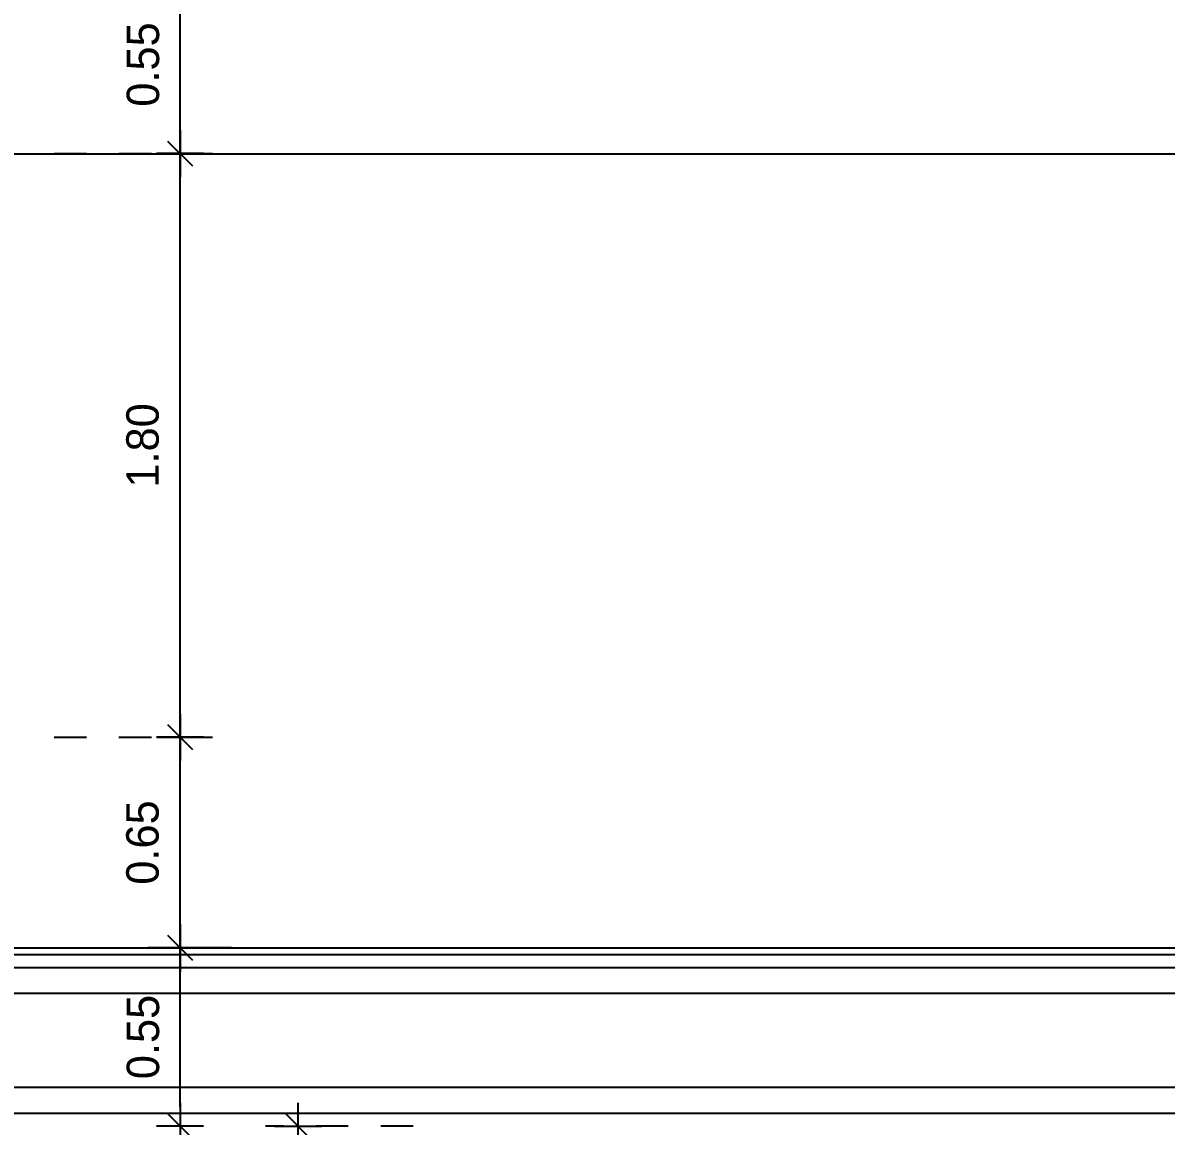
# Model space of a CAD drawing. Extents: x 185 to 567, y -69 to 170.
# Drawn here: x 244.546 to 248.071, y -42.636 to -39.232 of the extents above; entities that cross this region are included whole.
import ezdxf

# ---------------------------------------------------------------- set-up
doc = ezdxf.new("R2010")
doc.units = 0
doc.header["$LTSCALE"] = 0.25
doc.header["$MEASUREMENT"] = 0
doc.header["$PDMODE"] = 35
doc.header["$PDSIZE"] = -1
doc.linetypes.add('DOT2', pattern=[0.125, 0, -0.125])
doc.layers.get('0').update_dxf_attribs({"linetype": 'CONTINUOUS'})
doc.layers.get('Defpoints').update_dxf_attribs({"linetype": 'CONTINUOUS'})
for name, color, linetype in [('A-ELV 6', 71, 'CONTINUOUS'), ('A-GRC', 8, 'CONTINUOUS'), ('A-groves', 8, 'CONTINUOUS'), ('A-IDM', 221, 'CONTINUOUS')]:
    doc.layers.add(name, color=color, linetype=linetype)
doc.styles.add('XARAB', font='xarab.shx')
doc.dimstyles.new('DIM50', dxfattribs={"dimtxt": 0.1, "dimasz": 0.06, "dimexe": 0.1, "dimexo": 0, "dimgap": 0.05, "dimtad": 1, "dimzin": 3, "dimdsep": 46, "dimtxsty": 'XARAB', "dimblk": 'DTICK', "dimcen": 0.09, "dimclrd": 256, "dimclre": 5, "dimclrt": 3, "dimadec": 0, "dimazin": 3, "dimtfac": 1, "dimtix": 1, "dimtmove": 2, "dimatfit": 0, "dimldrblk": 'DTICK', "dimfxl": 0.15, "dimtolj": 1, "dimtzin": 3, "dimlwd": -3, "dimlwe": -3, "dimarcsym": 0})

# ---------------------------------------------------------------- blocks, each defined once
blk = doc.blocks.new('DTICK')
for p, q in [((0, 1.207), (0, -1.207)), ((-1.207, 0), (1.207, 0))]:
    blk.add_line(p, q)
at = {"color": 3}
blk.add_line((-0.629, -0.629), (0.629, 0.629), dxfattribs=at)
blk = doc.blocks.new('*D1832')
at = {"layer": 'A-IDM', "color": 5, "linetype": 'DOT2', "lineweight": -3, "transparency": 16777216}
for p, q in [((245.1896, -42.0856), (244.9313, -42.0856)), ((245.0829, -42.6356), (244.9313, -42.6356))]:
    blk.add_line(p, q, dxfattribs=at)
at = {"layer": 'A-IDM', "lineweight": -3, "transparency": 16777216}
blk.add_line((245.0313, -42.5756), (245.0313, -42.1456), dxfattribs=at)
at = {"layer": 'Defpoints', "color": 0, "transparency": 16777216}
for p in [(245.0313, -42.0856), (245.1896, -42.0856, 0), (245.0829, -42.6356, 0)]:
    blk.add_point(p, dxfattribs=at)
at = {"layer": 'A-IDM', "lineweight": -3, "transparency": 16777216, "xscale": 0.06, "yscale": 0.06, "zscale": 0.06}
for p, rotation in [((245.0313, -42.0856), 90), ((245.0313, -42.6356), 270)]:
    blk.add_blockref('DTICK', p, dxfattribs=dict(at, rotation=rotation))
at = {"layer": 'A-IDM', "color": 3, "transparency": 16777216, "insert": (244.9172, -42.3606), "char_height": 0.1, "attachment_point": 5, "rotation": 90, "style": 'XARAB'}
blk.add_mtext('\\A1;0.55', dxfattribs=at)
blk = doc.blocks.new('*D1833')
at = {"layer": 'A-IDM', "color": 5, "linetype": 'DOT2', "lineweight": -3, "transparency": 16777216}
for p, q in [((244.6425, -41.4356), (245.1313, -41.4356)), ((245.1896, -42.0856), (244.9313, -42.0856))]:
    blk.add_line(p, q, dxfattribs=at)
at = {"layer": 'A-IDM', "lineweight": -3, "transparency": 16777216}
blk.add_line((245.0313, -42.0256), (245.0313, -41.4956), dxfattribs=at)
at = {"layer": 'Defpoints', "color": 0, "transparency": 16777216}
for p in [(244.6425, -41.4356, 0), (245.0313, -41.4356), (245.1896, -42.0856, 0)]:
    blk.add_point(p, dxfattribs=at)
at = {"layer": 'A-IDM', "lineweight": -3, "transparency": 16777216, "xscale": 0.06, "yscale": 0.06, "zscale": 0.06}
for p, rotation in [((245.0313, -41.4356), 90), ((245.0313, -42.0856), 270)]:
    blk.add_blockref('DTICK', p, dxfattribs=dict(at, rotation=rotation))
at = {"layer": 'A-IDM', "color": 3, "transparency": 16777216, "insert": (244.9157, -41.7606), "char_height": 0.1, "attachment_point": 5, "rotation": 90, "style": 'XARAB'}
blk.add_mtext('\\A1;0.65', dxfattribs=at)
blk = doc.blocks.new('*D1834')
at = {"layer": 'A-IDM', "color": 5, "linetype": 'DOT2', "lineweight": -3, "transparency": 16777216}
for p, q in [((244.7633, -39.6357), (245.1313, -39.6357)), ((244.6425, -41.4356), (245.1313, -41.4356))]:
    blk.add_line(p, q, dxfattribs=at)
at = {"layer": 'A-IDM', "lineweight": -3, "transparency": 16777216}
blk.add_line((245.0313, -41.3756), (245.0313, -39.6957), dxfattribs=at)
at = {"layer": 'Defpoints', "color": 0, "transparency": 16777216}
for p in [(244.7633, -39.6357, 0), (245.0313, -39.6357), (244.6425, -41.4356, 0)]:
    blk.add_point(p, dxfattribs=at)
at = {"layer": 'A-IDM', "lineweight": -3, "transparency": 16777216, "xscale": 0.06, "yscale": 0.06, "zscale": 0.06}
for p, rotation in [((245.0313, -39.6357), 90), ((245.0313, -41.4356), 270)]:
    blk.add_blockref('DTICK', p, dxfattribs=dict(at, rotation=rotation))
at = {"layer": 'A-IDM', "color": 3, "transparency": 16777216, "insert": (244.9159, -40.5356), "char_height": 0.1, "attachment_point": 5, "rotation": 90, "style": 'XARAB'}
blk.add_mtext('\\A1;1.80', dxfattribs=at)
blk = doc.blocks.new('*D1835')
at = {"layer": 'A-IDM', "color": 5, "linetype": 'DOT2', "lineweight": -3, "transparency": 16777216}
for p, q in [((244.6425, -39.0856), (245.1313, -39.0856)), ((244.6425, -39.6356), (245.1313, -39.6356))]:
    blk.add_line(p, q, dxfattribs=at)
at = {"layer": 'A-IDM', "lineweight": -3, "transparency": 16777216}
blk.add_line((245.0313, -39.5756), (245.0313, -39.1456), dxfattribs=at)
at = {"layer": 'Defpoints', "color": 0, "transparency": 16777216}
for p in [(244.6425, -39.0856, 0), (245.0313, -39.0856), (244.6425, -39.6356, 0)]:
    blk.add_point(p, dxfattribs=at)
at = {"layer": 'A-IDM', "lineweight": -3, "transparency": 16777216, "xscale": 0.06, "yscale": 0.06, "zscale": 0.06}
for p, rotation in [((245.0313, -39.0856), 90), ((245.0313, -39.6356), 270)]:
    blk.add_blockref('DTICK', p, dxfattribs=dict(at, rotation=rotation))
at = {"layer": 'A-IDM', "color": 3, "transparency": 16777216, "insert": (244.9172, -39.3606), "char_height": 0.1, "attachment_point": 5, "rotation": 90, "style": 'XARAB'}
blk.add_mtext('\\A1;0.55', dxfattribs=at)
blk = doc.blocks.new('*D1897')
at = {"layer": 'A-IDM', "color": 5, "linetype": 'DOT2', "lineweight": -3, "transparency": 16777216}
for p, q in [((245.7497, -42.6357), (245.2947, -42.6357)), ((245.5596, -44.8357), (245.2947, -44.8357))]:
    blk.add_line(p, q, dxfattribs=at)
at = {"layer": 'A-IDM', "lineweight": -3, "transparency": 16777216}
blk.add_line((245.3947, -44.7757), (245.3947, -42.6957), dxfattribs=at)
at = {"layer": 'Defpoints', "color": 0, "transparency": 16777216}
for p in [(245.3947, -42.6357), (245.7497, -42.6357, 0), (245.5596, -44.8357, 0)]:
    blk.add_point(p, dxfattribs=at)
at = {"layer": 'A-IDM', "lineweight": -3, "transparency": 16777216, "xscale": 0.06, "yscale": 0.06, "zscale": 0.06}
for p, rotation in [((245.3947, -42.6357), 90), ((245.3947, -44.8357), 270)]:
    blk.add_blockref('DTICK', p, dxfattribs=dict(at, rotation=rotation))
at = {"layer": 'A-IDM', "color": 3, "transparency": 16777216, "insert": (245.2793, -43.7357), "char_height": 0.1, "attachment_point": 5, "rotation": 90, "style": 'XARAB'}
blk.add_mtext('\\A1;2.20', dxfattribs=at)

msp = doc.modelspace()

# ---------------------------------------------------------------- linework, layer by layer
at = {"layer": 'A-ELV 6'}
for p, q in [((237.579, -42.0857, -0.0002), (260.9016, -42.0857, -0.0002)), ((237.7053, -42.2257, -0.0002), (260.7953, -42.2257, -0.0002)), ((237.6853, -42.5157, -0.0002), (260.7753, -42.5157, -0.0002))]:
    msp.add_line(p, q, dxfattribs=at)
at = {"layer": 'A-GRC'}
for p, q in [((237.6053, -42.1057, -0.0002), (260.9016, -42.1057, -0.0002)), ((237.6075, -42.1457, -0.0002), (260.8753, -42.1457, -0.0002)), ((237.6053, -42.5957, -0.0002), (260.8732, -42.5957, -0.0002))]:
    msp.add_line(p, q, dxfattribs=at)
at = {"layer": 'A-groves'}
msp.add_line((240.0553, -39.6357, 0), (260.2753, -39.6357, 0), dxfattribs=at)

# ---------------------------------------------------------------- dimensions: what is measured, and where the dimension line sits
at = {"layer": 'A-IDM'}
for base, p1, p2, picture, middle in [((245.0313, -39.0856, 0), (244.6425, -39.6356, 0), (244.6425, -39.0856, 0), '*D1835', (244.9172, -39.3606, 0)), ((245.0313, -39.6357, 0), (244.6425, -41.4356, 0), (244.7633, -39.6357, 0), '*D1834', (244.9159, -40.5356, 0)), ((245.0313, -41.4356, 0), (245.1896, -42.0856, 0), (244.6425, -41.4356, 0), '*D1833', (244.9157, -41.7606, 0)), ((245.0313, -42.0856, 0), (245.0829, -42.6356, 0), (245.1896, -42.0856, 0), '*D1832', (244.9172, -42.3606, 0))]:
    dim = msp.add_linear_dim(base=base, p1=p1, p2=p2, angle=90, dimstyle='DIM50', override={"dimfxl": 0.15}, dxfattribs=at)
    dim.commit()
    dim.dimension.update_dxf_attribs({"geometry": picture, "text_midpoint": middle})
at = {"layer": 'A-IDM', "color": 5}
dim = msp.add_linear_dim(base=(245.3947, -42.6357, -0.0002), p1=(245.5596, -44.8357, -0.0002), p2=(245.7497, -42.6357, -0.0002), angle=90, dimstyle='DIM50', dxfattribs=at)
dim.commit()
dim.dimension.update_dxf_attribs({"geometry": '*D1897', "text_midpoint": (245.2793, -43.7357, -0.0002)})

doc.saveas('drawing.dxf')
